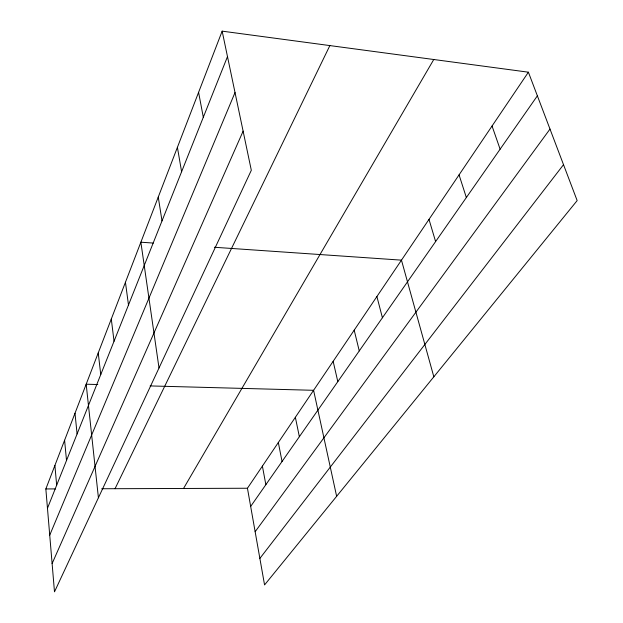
<?xml version="1.0" encoding="UTF-8"?>
<svg xmlns="http://www.w3.org/2000/svg" width="623" height="623" viewBox="0 0 623 623"><rect width="100%" height="100%" fill="white"/><g stroke="black" fill="none" stroke-linecap="round" stroke-linejoin="round"><path stroke-width="0.93" d="M222.154 31.15L251.318 170.289L54.489 591.85L45.845 488.946L222.154 31.15L528.397 72.19L577.155 200.59L264.565 584.927L247.448 488.245L528.397 72.19M47.473 508.259L227.488 56.6M49.731 535.157L235.019 92.539M52.114 563.566L243.118 131.157M115.045 488.705L329.863 45.588M183.536 488.463L433.772 59.512M250.664 506.437L537.376 95.825M255.142 531.731L550 129.078M259.869 558.41L563.519 164.674M45.845 488.946L55.556 488.907M101.72 488.751L247.448 488.245M97.795 384.523L86.176 384.212L98.418 497.761M150.127 385.925L313.587 390.302L336.638 496.313M153.313 243.063L140.868 242.207L159.013 367.983M214.39 247.269L401.469 260.149L433.834 376.806M492.053 126.017L500.113 149.177M459.065 174.868L466.347 197.538M428.998 219.397L435.602 241.576M376.899 296.54L382.413 317.753M354.191 330.167L359.261 350.913M333.149 361.332L337.814 381.619M295.357 417.285L299.359 436.7M278.333 442.501L282.048 461.487M198.589 92.329L203.308 117.272M262.4 466.105L265.85 484.686M177.407 147.332L181.597 171.73M158.258 197.047L162.003 220.892M125.449 282.25L128.486 304.997M111.291 319.015L114.04 341.233M98.239 352.891L100.747 374.594M74.994 413.259L77.088 433.958M64.597 440.259L66.513 460.483M54.902 465.428L56.662 485.192"/></g></svg>
